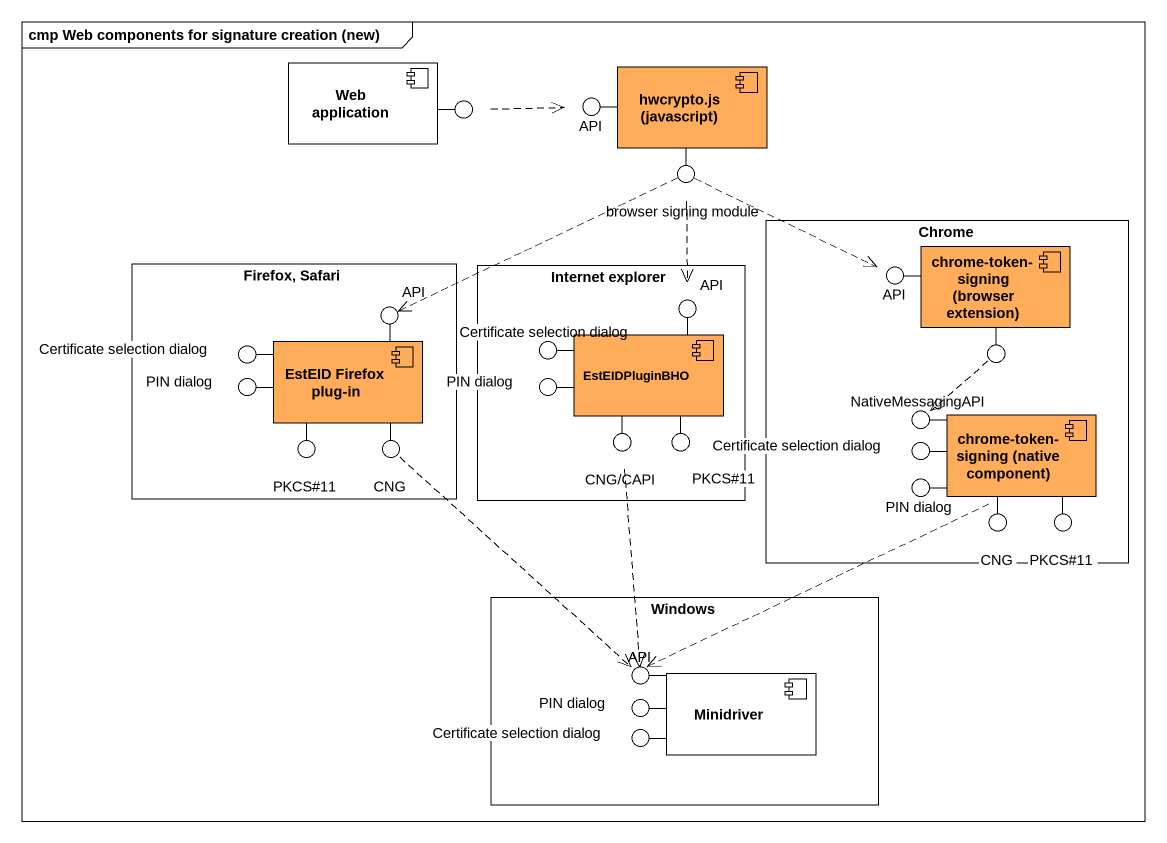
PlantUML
@startuml
mainframe cmp Web components for signature creation (new)
component "Web application" as Web_application #FFFFFF
component "hwcrypto.js (javascript)" as hwcrypto_js_javascript #FFAD5B
() " " as lollipop1
() API
() "browser signing module" as browser_signing_module
rectangle Chrome {
  component "chrome-token-signing (browser extension)" as chrome_token_signing #FFAD5B
  component "chrome-token-signing (native component)" as chrome_token_signing_native #FFAD5B
}
rectangle "Firefox, Safari" as Firefox_Safari {
  component "EstEID Firefox plug-in" as EstEID_Firefox_plug_in #FFAD5B
}
() "API" as API_2
rectangle "Internet explorer" as Internet_explorer {
  component EstEIDPluginBHO #FFAD5B
}
() "API" as API_3
() "API" as API_4
() "PIN dialog" as PIN_dialog
() "Certificate selection dialog" as Certificate_selection_dialog
() "Certificate selection dialog" as Certificate_selection_dialog_2
() "PIN dialog" as PIN_dialog_2
() " " as lollipop2
() "PKCS#11" as PKCS_11
() CNG
() "CNG/CAPI" as CNG_CAPI
() "PKCS#11" as PKCS_11_2
() "Certificate selection dialog" as Certificate_selection_dialog_3
() NativeMessagingAPI
() "PIN dialog" as PIN_dialog_3
() "CNG" as CNG_2
() "PKCS#11" as PKCS_11_3
rectangle Windows {
  component Minidriver #FFFFFF
}
() "API" as API_5
() "PIN dialog" as PIN_dialog_4
() "Certificate selection dialog" as Certificate_selection_dialog_4
Web_application -right- lollipop1
hwcrypto_js_javascript -left- API
hwcrypto_js_javascript -- browser_signing_module
EstEID_Firefox_plug_in -up- API_2
EstEIDPluginBHO -up- API_3
chrome_token_signing -left- API_4
EstEID_Firefox_plug_in -left- PIN_dialog
EstEID_Firefox_plug_in -left- Certificate_selection_dialog
EstEIDPluginBHO -left- Certificate_selection_dialog_2
EstEIDPluginBHO -left- PIN_dialog_2
chrome_token_signing -- lollipop2
EstEID_Firefox_plug_in -- PKCS_11
EstEID_Firefox_plug_in -- CNG
EstEIDPluginBHO -- CNG_CAPI
EstEIDPluginBHO -- PKCS_11_2
chrome_token_signing_native -left- Certificate_selection_dialog_3
chrome_token_signing_native -left- NativeMessagingAPI
chrome_token_signing_native -left- PIN_dialog_3
chrome_token_signing_native -- CNG_2
chrome_token_signing_native -- PKCS_11_3
Minidriver -left- API_5
Minidriver -left- PIN_dialog_4
Minidriver -left- Certificate_selection_dialog_4
lollipop1 .right.> API
browser_signing_module .left.> API_2
browser_signing_module ..> API_3
browser_signing_module .right.> API_4
lollipop2 ..> NativeMessagingAPI
CNG ..> API_5
CNG_CAPI ..> API_5
CNG_2 .left.> API_5
@enduml
